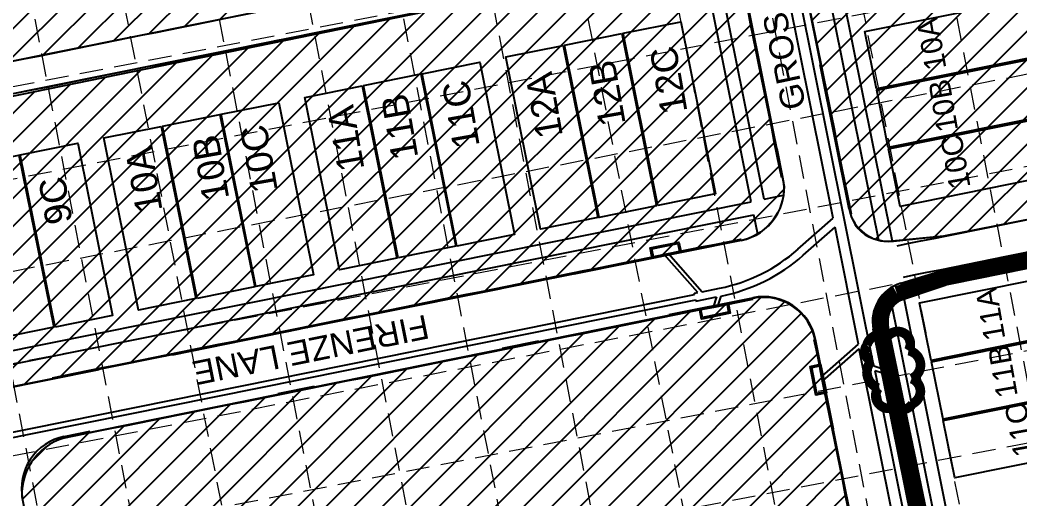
# Model space of a CAD drawing. Extents: x 1582 to 2207140, y 1442 to 531032.
# Drawn here: x 2376.2 to 2751.7, y 2504.5 to 2684.4 of the extents above; entities that cross this region are included whole.
import ezdxf

# ---------------------------------------------------------------- set-up
doc = ezdxf.new("R2010")
doc.units = 0
doc.header["$LTSCALE"] = 100
doc.header["$MEASUREMENT"] = 0
doc.linetypes.add('HIDDEN', pattern=[0.375, 0.25, -0.125])
for name, color, linetype in [('1 EROSION BLANKET', 84, 'Continuous'), ('1 SODDED LOT', 2, 'Continuous'), ('GRID', 254, 'HIDDEN'), ('LEGEND', 7, 'Continuous'), ('V-STREET-ID-N', 1, 'Continuous'), ('XHO445PT$0$V-PROP-SUBD-IDEN-N', 2, 'Continuous'), ('XHO473BS$0$C-ROAD-FACE-N', 11, 'Continuous'), ('XHO473BS$0$c-strm-strc-n', 12, 'Continuous'), ('XHO473BS$0$C-STRM-UNDR-N', 12, 'Continuous'), ('XHO473BS$0$C-SWLK-N', 11, 'Continuous'), ('XHO473BS$0$C-TOPO-BLDG-PADS', 12, 'Continuous'), ('XHO473GR$0$C-TOPO-BLDG-PADS-PHASE1', 12, 'Continuous'), ('XHO473GR$0$C-TOPO-TINN-BACK', 4, 'Continuous'), ('XHO473ST$0$c-strm-strc-n', 12, 'Continuous'), ('XHO473ST$0$C-STRM-UNDR-N', 6, 'Continuous')]:
    doc.layers.add(name, color=color, linetype=linetype)
doc.styles.get("Standard").update_dxf_attribs({"font": 'ARIAL.TTF'})

# ---------------------------------------------------------------- blocks, each defined once
blk = doc.blocks.new("XHO473BS$0$10' Curb Inlet")
at = {"layer": 'XHO473BS$0$c-strm-strc-n', "linetype": 'Continuous'}
for points in [[(-5.5, -0.5), (-5.5, 3.5), (5.5, 3.5), (5.5, -0.5)], [(-5, 0), (-5, 3), (5, 3), (5, 0)]]:
    blk.add_lwpolyline(points, close=True, dxfattribs=at)

msp = doc.modelspace()

# ---------------------------------------------------------------- hatches: boundary and pattern name
at = {"layer": '1 SODDED LOT'}
h = msp.add_hatch(dxfattribs=at)
h.set_pattern_fill('ANSI31', color=256, scale=60, style=0)
edge = h.paths.add_edge_path()
edge.add_line((2738.32, 2908.23), (2691.28, 3141.56))
edge.add_arc((2651.41, 3133.52), 40.67, 11.397, 63.0435)
edge.add_line((2669.85, 3169.77), (2617.15, 3206.66))
edge.add_line((2617.15, 3206.66), (2612.86, 3209.17))
edge.add_arc((2594.97, 3178.61), 35.42, 59.6615, 97.5356)
edge.add_arc((2587.51, 3234.98), 21.45, 274.2479, 277.5356, ccw=False)
edge.add_line((2589.1, 3213.59), (2587.48, 3213.43))
edge.add_line((2587.48, 3213.43), (2563.13, 3208.61))
edge.add_line((2563.13, 3208.61), (2421.36, 3180))
edge.add_arc((2428.7, 3143.62), 37.11, 101.4081, 160.3886)
edge.add_arc((2447.64, 3136.88), 57.22, 160.3886, 185.9049)
edge.add_line((2390.73, 3130.99), (2397.81, 3095.87))
edge.add_line((2397.81, 3095.87), (2403.91, 3076.01))
edge.add_line((2403.91, 3076.01), (2404.75, 3073.95))
edge.add_line((2404.75, 3073.95), (2406.21, 3071.63))
edge.add_arc((2417.13, 3078.53), 12.91, 212.2716, 281.8753)
edge.add_line((2419.78, 3065.89), (2547.81, 3091.76))
edge.add_arc((2556.32, 3049.64), 42.97, 16.6672, 101.4217, ccw=False)
edge.add_line((2597.48, 3061.96), (2687.92, 2612.24))
edge.add_arc((2700.98, 2614.87), 13.33, 191.3698, 250.5934)
edge.add_line((2696.55, 2602.3), (2700.59, 2601.33))
edge.add_line((2700.59, 2601.33), (2704.3, 2601.33))
edge.add_line((2704.3, 2601.33), (2723.09, 2603.33))
edge.add_line((2723.09, 2603.33), (2756.37, 2609.85))
edge.add_arc((2748.46, 2650.19), 41.1, 281.0909, 367.0687)
edge.add_line((2789.25, 2655.25), (2738.32, 2908.23))
edge = h.paths.add_edge_path()
edge.add_line((2091.68, 2909.69), (2081.49, 2958.7))
edge.add_line((2081.49, 2958.7), (2081.48, 2960.26))
edge.add_arc((2099.72, 2960.35), 18.24, 99.1268, 180.2909, ccw=False)
edge.add_line((2096.83, 2978.36), (2552.82, 3070.25))
edge.add_line((2552.82, 3070.25), (2555.45, 3070.56))
edge.add_arc((2557.62, 3052.18), 18.51, 11.406, 96.7265, ccw=False)
edge.add_line((2575.76, 3055.84), (2580.46, 3031.25))
edge.add_line((2580.46, 3031.25), (2590.37, 2983.25))
edge.add_arc((2577.59, 2980.61), 13.05, -71.8142, 11.6662, ccw=False)
edge.add_line((2581.67, 2968.21), (2571.25, 2965))
edge.add_line((2571.25, 2965), (2131.05, 2875.14))
edge.add_line((2131.05, 2875.14), (2111.42, 2873.29))
edge.add_arc((2110.13, 2886.86), 13.63, 194.2827, 275.4056, ccw=False)
edge.add_line((2096.92, 2883.5), (2091.68, 2909.69))
edge = h.paths.add_edge_path()
edge.add_line((2113.55, 2801.28), (2104.96, 2843.89))
edge.add_line((2104.96, 2843.89), (2105.05, 2845.74))
edge.add_arc((2117.22, 2845.14), 12.18, 110.4209, 177.1694, ccw=False)
edge.add_arc((2202.73, 2615.46), 257.26, 105.2087, 110.4209, ccw=False)
edge.add_line((2135.24, 2863.72), (2562.9, 2949.83))
edge.add_line((2562.9, 2949.83), (2583.17, 2951.86))
edge.add_arc((2584.61, 2937.47), 14.46, 16.0784, 95.7146, ccw=False)
edge.add_line((2598.5, 2941.48), (2613.69, 2867.3))
edge.add_line((2613.69, 2867.3), (2613.65, 2864.4))
edge.add_arc((2595.56, 2864.65), 18.09, 277.4696, 359.1988, ccw=False)
edge.add_line((2597.91, 2846.71), (2593.13, 2845.78))
edge.add_line((2593.13, 2845.78), (2140.64, 2754.71))
edge.add_line((2140.64, 2754.71), (2136.51, 2754.8))
edge.add_arc((2136.9, 2772.1), 17.3, 198.7475, 268.7261, ccw=False)
edge.add_line((2120.52, 2766.54), (2119.29, 2772.75))
edge.add_line((2119.29, 2772.75), (2113.55, 2801.28))
edge = h.paths.add_edge_path()
edge.add_line((2140.8, 2666.03), (2131.13, 2713.81))
edge.add_line((2131.13, 2713.81), (2131.12, 2715.56))
edge.add_arc((2148.3, 2715.68), 17.19, 112.1514, 180.3828, ccw=False)
edge.add_arc((2158.53, 2690.56), 44.31, 102.2038, 112.1514, ccw=False)
edge.add_line((2149.16, 2733.87), (2602.88, 2825.28))
edge.add_arc((2606.65, 2806.58), 19.07, 8.327, 101.3912, ccw=False)
edge.add_line((2625.52, 2809.35), (2639.77, 2738.65))
edge.add_arc((2626.52, 2735.98), 13.52, -67.3671, 11.3978, ccw=False)
edge.add_line((2631.73, 2723.5), (2628.49, 2722.31))
edge.add_line((2628.49, 2722.31), (2609.92, 2716.53))
edge.add_line((2609.92, 2716.53), (2180.57, 2630.24))
edge.add_line((2180.57, 2630.24), (2162.85, 2628.4))
edge.add_arc((2161.16, 2644.7), 16.39, 207.1087, 275.9367, ccw=False)
edge.add_line((2146.57, 2637.23), (2140.8, 2666.03))
edge = h.paths.add_edge_path()
edge.add_line((2163.6, 2552.62), (2154.36, 2598.78))
edge.add_line((2154.36, 2598.78), (2154.46, 2600.72))
edge.add_arc((2169.66, 2598), 15.44, 126.3914, 169.8433, ccw=False)
edge.add_arc((2190.87, 2544.89), 72.24, 105.5735, 114.8675, ccw=False)
edge.add_line((2171.48, 2614.48), (2612.3, 2704.78))
edge.add_line((2612.3, 2704.78), (2633.08, 2706.56))
edge.add_arc((2634.32, 2692.01), 14.6, 3.9772, 94.8972, ccw=False)
edge.add_line((2648.89, 2693.02), (2663.14, 2621.9))
edge.add_arc((2642.37, 2621.74), 20.77, -73.8668, 0.4419, ccw=False)
edge.add_line((2648.14, 2601.79), (2190.48, 2509.88))
edge.add_arc((2187.98, 2529.1), 19.38, 197.1175, 277.407, ccw=False)
edge.add_line((2169.45, 2523.39), (2163.6, 2552.62))
edge = h.paths.add_edge_path()
edge.add_line((2062.91, 2391.83), (1948.82, 2953.47))
edge.add_line((1948.82, 2953.47), (1931.76, 3022.23))
edge.add_line((1931.76, 3022.23), (1905.81, 3111.36))
edge.add_line((1905.81, 3111.36), (1873.15, 3205.43))
edge.add_line((1873.15, 3205.43), (1871.33, 3210.36))
edge.add_line((1871.33, 3210.36), (1870.72, 3212.6))
edge.add_line((1870.72, 3212.6), (1870.09, 3215.67))
edge.add_arc((1912.6, 3222.75), 43.1, 112.051, 189.4617, ccw=False)
edge.add_line((1896.42, 3262.69), (1926.58, 3274.79))
edge.add_line((1926.58, 3274.79), (1945.75, 3280.29))
edge.add_arc((1949.46, 3265.6), 15.15, 25.0066, 104.1823, ccw=False)
edge.add_line((1963.19, 3272.01), (1983.56, 3216.01))
edge.add_line((1983.56, 3216.01), (2007.13, 3146.99))
edge.add_line((2007.13, 3146.99), (2025.05, 3087.8))
edge.add_line((2025.05, 3087.8), (2039.8, 3033.95))
edge.add_line((2039.8, 3033.95), (2049.17, 2996.89))
edge.add_line((2049.17, 2996.89), (2065.15, 2924.97))
edge.add_line((2065.15, 2924.97), (2089.85, 2802.26))
edge.add_line((2089.85, 2802.26), (2147.25, 2517.39))
edge.add_line((2147.25, 2517.39), (2151.74, 2508.65))
edge.add_arc((2188.85, 2530.3), 42.97, 210.2557, 259.0006)
edge.add_arc((2187.76, 2538.88), 51.25, 262.0295, 281.0449)
edge.add_line((2197.58, 2488.58), (2330.43, 2515.35))
edge.add_arc((2335.61, 2495.26), 20.75, 31.284, 104.4405, ccw=False)
edge.add_line((2353.34, 2506.04), (2354.79, 2502.84))
edge.add_line((2354.79, 2502.84), (2369.78, 2428.54))
edge.add_arc((2355.13, 2427.36), 14.7, -67.1218, 4.6021, ccw=False)
edge.add_line((2360.85, 2413.81), (2338.35, 2406.83))
edge.add_line((2338.35, 2406.83), (2290.11, 2397))
edge.add_line((2290.11, 2397), (2109.4, 2360.86))
edge.add_arc((2104.82, 2404.42), 43.8, 203.568, 276.0008, ccw=False)
edge.add_line((2064.68, 2386.91), (2062.91, 2391.83))
edge = h.paths.add_edge_path()
edge.add_line((2296.69, 3148.56), (2359.26, 3166.55))
edge.add_arc((2362.25, 3156.13), 10.84, 3.6887, 106.0357, ccw=False)
edge.add_line((2373.07, 3156.82), (2385.91, 3093.61))
edge.add_line((2385.91, 3093.61), (2387.95, 3073.06))
edge.add_arc((2373.08, 3071.59), 14.94, -71.2041, 5.6783, ccw=False)
edge.add_line((2377.9, 3057.44), (2313.23, 3045.04))
edge.add_line((2313.23, 3045.04), (2299.95, 3115.41))
edge.add_line((2299.95, 3115.41), (2297.47, 3127.9))
edge.add_line((2297.47, 3127.9), (2296.69, 3148.56))
edge = h.paths.add_edge_path()
edge.add_line((2051.07, 3080.67), (2030.77, 3148.43))
edge.add_line((2030.77, 3148.43), (1996.86, 3247.11))
edge.add_line((1996.86, 3247.11), (1979.18, 3293.1))
edge.add_line((1979.18, 3293.1), (1977.48, 3297.1))
edge.add_line((1977.48, 3297.1), (1977.28, 3298.76))
edge.add_arc((1989.92, 3300.26), 12.73, 126.5008, 186.7891, ccw=False)
edge.add_line((1982.35, 3310.5), (1984.38, 3312.03))
edge.add_line((1984.38, 3312.03), (1988.5, 3314.59))
edge.add_line((1988.5, 3314.59), (2002.59, 3323.45))
edge.add_line((2002.59, 3323.45), (2027.79, 3335.81))
edge.add_line((2027.79, 3335.81), (2030.92, 3337.21))
edge.add_arc((2047.21, 3300.8), 39.89, 48.4569, 114.1164, ccw=False)
edge.add_line((2073.66, 3330.66), (2075.62, 3329.1))
edge.add_arc((2055.44, 3303.61), 32.52, 21.1811, 51.6281, ccw=False)
edge.add_line((2085.76, 3315.36), (2107.79, 3256.88))
edge.add_line((2107.79, 3256.88), (2130.62, 3189.05))
edge.add_line((2130.62, 3189.05), (2147.82, 3132.87))
edge.add_line((2147.82, 3132.87), (2156.91, 3101.4))
edge.add_line((2156.91, 3101.4), (2170.69, 3049.24))
edge.add_line((2170.69, 3049.24), (2173.08, 3031.1))
edge.add_arc((2157.16, 3029), 16.05, -56.453, 7.5092, ccw=False)
edge.add_arc((2160.14, 3024.51), 10.67, 284.6066, 303.547, ccw=False)
edge.add_line((2162.83, 3014.19), (2089.76, 2999.45))
edge.add_arc((2086.18, 3017.16), 18.07, 197.3141, 281.4017, ccw=False)
edge.add_line((2068.93, 3011.79), (2051.07, 3080.67))
edge = h.paths.add_edge_path()
edge.add_line((2125.58, 2080.63), (2073.85, 2338.04))
edge.add_line((2073.85, 2338.04), (2073.05, 2341.12))
edge.add_line((2073.05, 2341.12), (2360.42, 2398.99))
edge.add_arc((2359.64, 2379.1), 19.91, 23.7043, 87.763, ccw=False)
edge.add_line((2377.87, 2387.1), (2392.97, 2311.79))
edge.add_arc((2374.09, 2311.22), 18.89, -69.454, 1.7235, ccw=False)
edge.add_line((2380.72, 2293.53), (2211.01, 2259.37))
edge.add_arc((2213.31, 2247.96), 11.64, 101.3791, 196.0042)
edge.add_line((2202.12, 2244.75), (2230.52, 2103.03))
edge.add_line((2230.52, 2103.03), (2125.58, 2080.63))
edge = h.paths.add_edge_path()
edge.add_line((2243.43, 2156.05), (2226.77, 2238.88))
edge.add_line((2226.77, 2238.88), (2699.85, 2334.78))
edge.add_arc((2704.05, 2314.1), 21.09, 17.6594, 101.4593, ccw=False)
edge.add_line((2724.15, 2320.5), (2741.25, 2232.92))
edge.add_line((2741.25, 2232.92), (2248.07, 2133.69))
edge.add_line((2248.07, 2133.69), (2243.43, 2156.05))
h = msp.add_hatch(dxfattribs=at)
h.set_pattern_fill('ANSI31', color=256, scale=60, style=0)
edge = h.paths.add_edge_path()
edge.add_line((2652.09, 2579.96), (2394.58, 2527.85))
edge.add_arc((2398.96, 2506.25), 22.04, 101.4404, 182.2703)
edge.add_line((2376.93, 2505.37), (2413.97, 2323.31))
edge.add_arc((2436.43, 2327.88), 22.93, 191.4979, 276.0784)
edge.add_line((2438.86, 2305.08), (2697.37, 2356.99))
edge.add_arc((2693.63, 2375.61), 18.99, 281.3555, 373.9362)
edge.add_line((2712.06, 2380.18), (2674.76, 2564.27))
edge.add_arc((2655.26, 2560.32), 19.89, 11.4531, 97.579)
edge.add_line((2652.64, 2580.04), (2652.28, 2579.99))
edge.add_line((2652.28, 2579.99), (2652.09, 2579.96))

# ---------------------------------------------------------------- linework, layer by layer
at = {"layer": '1 EROSION BLANKET', "const_width": 6}
msp.add_lwpolyline([(2699.76, 2567.91), (2714.87, 2495.3, 0.370668), (2734.54, 2484.74), (2816.6, 2500.64), (2798.88, 2591.26, 0.436733), (2784.24, 2599.84), (2723.77, 2587.58), (2705.59, 2581.44, 0.280256), (2699.53, 2571.22), (2699.58, 2569.37)], format="xyb", close=True, dxfattribs=at)
at = {"layer": '1 SODDED LOT'}
msp.add_lwpolyline([(2597.48, 3061.96), (2687.92, 2612.24, 0.264321), (2696.55, 2602.3), (2700.59, 2601.33), (2704.3, 2601.33), (2723.09, 2603.33), (2756.37, 2609.85, 0.393799)], format="xyb", dxfattribs=at)
for points in [[(2140.8, 2666.03), (2131.13, 2713.81), (2131.12, 2715.56, -0.306835), (2141.82, 2731.6, -0.043432), (2149.16, 2733.87), (2602.88, 2825.28, -0.429966), (2625.52, 2809.35), (2639.77, 2738.65, -0.357879), (2631.73, 2723.5), (2628.49, 2722.31), (2609.92, 2716.53), (2180.57, 2630.24), (2162.85, 2628.4, -0.309686), (2146.57, 2637.23)], [(2163.6, 2552.62), (2154.36, 2598.78), (2154.46, 2600.72, -0.191899), (2160.5, 2610.43, -0.040575), (2171.48, 2614.48), (2612.3, 2704.78), (2633.08, 2706.56, -0.418924), (2648.89, 2693.02), (2663.14, 2621.9, -0.336094), (2648.14, 2601.79), (2190.48, 2509.88, -0.365402), (2169.45, 2523.39)], [(2652.09, 2579.96), (2394.58, 2527.85, 0.368076), (2376.93, 2505.37), (2413.97, 2323.31, 0.386773), (2438.86, 2305.08), (2697.37, 2356.99, 0.427469), (2712.06, 2380.18), (2674.76, 2564.27, 0.394545), (2652.64, 2580.04), (2652.28, 2579.99)]]:
    msp.add_lwpolyline(points, format="xyb", close=True, dxfattribs=at)
at = {"layer": 'GRID', "color": 252, "linetype": 'HIDDEN', "lineweight": 0, "ltscale": 0.35}
for p, q in [((2927.62, 1658.67), (2525.44, 3727.95)), ((2894.24, 1652.19), (2492.07, 3721.47)), ((2860.87, 1645.7), (2458.69, 3714.98)), ((2827.49, 1639.21), (2425.32, 3708.49)), ((2794.12, 1632.73), (2391.94, 3702.01)), ((2760.74, 1626.24), (2358.57, 3695.52)), ((2727.36, 1619.75), (2325.19, 3689.03)), ((2693.99, 1613.27), (2291.82, 3682.55)), ((2660.61, 1606.78), (2258.44, 3676.06)), ((2627.24, 1600.29), (2225.06, 3669.57)), ((2593.86, 1593.81), (2191.69, 3663.09)), ((2560.49, 1587.32), (2158.31, 3656.6)), ((1818.91, 2551.55), (2987.2, 2778.61)), ((1825.39, 2518.17), (2993.68, 2745.23)), ((1831.88, 2484.8), (3000.17, 2711.86)), ((1838.37, 2451.42), (3006.66, 2678.48)), ((1844.85, 2418.05), (3013.14, 2645.11)), ((1851.34, 2384.67), (3019.63, 2611.73)), ((1857.83, 2351.29), (3026.12, 2578.36))]:
    msp.add_line(p, q, dxfattribs=at)
at = {"layer": 'LEGEND', "color": 170, "ltscale": 100, "const_width": 3.61}
msp.add_lwpolyline([(2698.53, 2546.14, 0.520567), (2698.53, 2546.14, 0.765195), (2704.12, 2538.91, 0.417879), (2711.39, 2540.27, 0.6649), (2711.01, 2549.71, 0.744833), (2709.87, 2560.21, 0.975642), (2701.97, 2565.35, 0.520567), (2694.27, 2562.19, 0.520567), (2695.95, 2556.42, 0.540264), (2698.53, 2546.14)], format="xyb", close=True, dxfattribs=at)
at = {"layer": 'XHO473BS$0$C-ROAD-FACE-N', "color": 7, "linetype": 'Continuous'}
for p, q in [((2609.65, 2716.49), (2182.15, 2630.35)), ((2612.02, 2704.72), (2184.52, 2618.58)), ((2687.57, 2613.28), (2676.64, 2667.49)), ((2662.73, 2625.17), (2660.55, 2635.98)), ((2724.25, 2603.36), (2754.64, 2609.48)), ((2724.25, 2603.36), (2703.76, 2601.32)), ((2726.62, 2591.59), (2784.46, 2603.25)), ((2647.07, 2601.62), (2584.25, 2588.96)), ((2706.94, 2585.54), (2726.62, 2591.59)), ((2556.8, 2583.43), (2508.76, 2573.75)), ((2620.05, 2573.73), (2651.42, 2580.05)), ((2481.32, 2568.22), (2433.28, 2558.54)), ((2711, 2496.99), (2696.64, 2568.24)), ((2557.39, 2561.11), (2571.03, 2563.85)), ((2681.75, 2530.76), (2674.98, 2564.4)), ((2405.83, 2553.01), (2357.8, 2543.33)), ((2473.17, 2544.13), (2486.81, 2546.88)), ((2392.79, 2527.94), (2402.59, 2529.91))]:
    msp.add_line(p, q, dxfattribs=at)
for centre, radius, start, end in [((2643.12, 2621.22), 20, 281.3925, 11.3925), ((2702.27, 2616.24), 15, 191.3925, 275.6819), ((2711.35, 2571.2), 15, 107.1031, 191.3925), ((2655.37, 2560.45), 20, 11.3925, 101.3925), ((2396.74, 2508.33), 20, 101.3925, 191.3925)]:
    msp.add_arc(centre, radius, start, end, dxfattribs=at)
at = {"layer": 'XHO473BS$0$C-STRM-UNDR-N', "color": 7, "linetype": 'Continuous'}
for p, q in [((2681.61, 2609.93), (2641.6, 2808.48)), ((2696.89, 2554.36), (2646.56, 2804.11)), ((2668.37, 2598.27), (2681.61, 2609.93)), ((2670.36, 2596.02), (2682.3, 2606.54)), ((2691.14, 2562.66), (2682.3, 2606.54)), ((2630.7, 2582), (2618.1, 2596.29)), ((2619.8, 2596.63), (2632.39, 2582.34)), ((2356.9, 2526.32), (2629.55, 2581.26)), ((2629.45, 2581.75), (2630.7, 2582)), ((2629.55, 2581.26), (2629.45, 2581.75)), ((2630.05, 2578.8), (2637.82, 2580.37)), ((2632.39, 2582.34), (2638.93, 2583.66)), ((2637.82, 2580.37), (2636.53, 2576.54)), ((2638.23, 2576.88), (2639.52, 2580.71)), ((2357.3, 2524.36), (2629.95, 2579.3)), ((2629.95, 2579.3), (2630.05, 2578.8)), ((2677.28, 2550.44), (2691.14, 2562.66)), ((2677.62, 2548.74), (2691.37, 2560.86)), ((2728.86, 2374.79), (2691.37, 2560.86)), ((2700.17, 2553.26), (2696.89, 2554.36)), ((2700.51, 2551.56), (2697.37, 2552.62)), ((2732.96, 2375.98), (2697.37, 2552.62))]:
    msp.add_line(p, q, dxfattribs=at)
for radius in [63.5, 66.5]:
    msp.add_arc((2626.39, 2645.9), radius, 281.3925, 311.3925, dxfattribs=at)
at = {"layer": 'XHO473BS$0$C-SWLK-N', "color": 7, "linetype": 'Continuous'}
for p, q in [((2621.93, 3007.38), (2703.75, 2601.32)), ((2619.2, 2995.61), (2698.57, 2601.71)), ((2650.78, 2616.14), (2632.52, 2706.76)), ((2655.68, 2617.12), (2637.7, 2706.37)), ((2655.68, 2617.12), (2662.95, 2618.59)), ((2183.09, 2521.9), (2650.78, 2616.14)), ((2184.08, 2517), (2651.77, 2611.23)), ((2653.23, 2603.97), (2651.77, 2611.23)), ((2706.93, 2585.53), (2728.26, 2479.68)), ((2702.31, 2583.17), (2722.84, 2481.27))]:
    msp.add_line(p, q, dxfattribs=at)
at = {"layer": 'XHO473BS$0$C-TOPO-BLDG-PADS', "color": 7, "linetype": 'Continuous'}
for points in [[(2762.54, 2671.54), (2697.84, 2658.5), (2693.49, 2680.07), (2758.19, 2693.11)], [(2615.78, 2614.69), (2602.75, 2679.39), (2624.31, 2683.74), (2637.35, 2619.04)], [(2602.26, 2679.3), (2615.29, 2614.6), (2593.73, 2610.25), (2580.69, 2674.95)], [(2580.2, 2674.85), (2593.24, 2610.15), (2571.67, 2605.81), (2558.63, 2670.51)], [(2766.98, 2649.48), (2702.28, 2636.45), (2697.94, 2658.01), (2762.63, 2671.05)], [(2540.3, 2599.49), (2527.26, 2664.18), (2548.83, 2668.53), (2561.87, 2603.83)], [(2518.24, 2595.04), (2505.21, 2659.74), (2526.77, 2664.09), (2539.81, 2599.39)], [(2504.72, 2659.64), (2517.75, 2594.94), (2496.19, 2590.6), (2483.15, 2655.3)], [(2464.82, 2584.28), (2451.78, 2648.97), (2473.35, 2653.32), (2486.38, 2588.62)], [(2442.76, 2579.83), (2429.72, 2644.53), (2451.29, 2648.88), (2464.33, 2584.18)], [(2702.38, 2635.96), (2767.08, 2648.99), (2771.43, 2627.43), (2706.73, 2614.39)], [(2429.23, 2644.43), (2442.27, 2579.73), (2420.7, 2575.39), (2407.67, 2640.09)], [(2389.34, 2569.07), (2376.3, 2633.77), (2397.86, 2638.11), (2410.9, 2573.41)], [(2367.28, 2564.62), (2354.24, 2629.32), (2375.81, 2633.67), (2388.85, 2568.97)], [(2783.08, 2569.59), (2718.38, 2556.55), (2714.04, 2578.12), (2778.74, 2591.16)], [(2787.53, 2547.53), (2722.83, 2534.5), (2718.48, 2556.06), (2783.18, 2569.1)], [(2722.93, 2534.01), (2787.63, 2547.04), (2791.97, 2525.48), (2727.27, 2512.44)]]:
    msp.add_lwpolyline(points, close=True, dxfattribs=at)
at = {"layer": 'XHO473GR$0$C-TOPO-BLDG-PADS-PHASE1', "color": 7, "linetype": 'Continuous'}
for points in [[(2762.54, 2671.54), (2697.84, 2658.5), (2693.49, 2680.07), (2758.19, 2693.11)], [(2615.78, 2614.69), (2602.75, 2679.39), (2624.31, 2683.74), (2637.35, 2619.04)], [(2602.26, 2679.3), (2615.29, 2614.6), (2593.73, 2610.25), (2580.69, 2674.95)], [(2580.2, 2674.85), (2593.24, 2610.15), (2571.67, 2605.81), (2558.63, 2670.51)], [(2766.98, 2649.48), (2702.28, 2636.45), (2697.94, 2658.01), (2762.63, 2671.05)], [(2540.3, 2599.49), (2527.26, 2664.18), (2548.83, 2668.53), (2561.87, 2603.83)], [(2518.24, 2595.04), (2505.21, 2659.74), (2526.77, 2664.09), (2539.81, 2599.39)], [(2504.72, 2659.64), (2517.75, 2594.94), (2496.19, 2590.6), (2483.15, 2655.3)], [(2464.82, 2584.28), (2451.78, 2648.97), (2473.35, 2653.32), (2486.38, 2588.62)], [(2442.76, 2579.83), (2429.72, 2644.53), (2451.29, 2648.88), (2464.33, 2584.18)], [(2702.38, 2635.96), (2767.08, 2648.99), (2771.43, 2627.43), (2706.73, 2614.39)], [(2429.23, 2644.43), (2442.27, 2579.73), (2420.7, 2575.39), (2407.67, 2640.09)], [(2389.34, 2569.07), (2376.3, 2633.77), (2397.86, 2638.11), (2410.9, 2573.41)], [(2367.28, 2564.62), (2354.24, 2629.32), (2375.81, 2633.67), (2388.85, 2568.97)], [(2783.08, 2569.59), (2718.38, 2556.55), (2714.04, 2578.12), (2778.74, 2591.16)], [(2787.53, 2547.53), (2722.83, 2534.5), (2718.48, 2556.06), (2783.18, 2569.1)], [(2722.93, 2534.01), (2787.63, 2547.04), (2791.97, 2525.48), (2727.27, 2512.44)]]:
    msp.add_lwpolyline(points, close=True, dxfattribs=at)
at = {"layer": 'XHO473GR$0$C-TOPO-TINN-BACK', "color": 7, "linetype": 'Continuous'}
for points in [[(2662.24, 2625.08, 711.31), (2661.45, 2629, 711.29), (2660.46, 2633.9, 711.26), (2659.47, 2638.8, 711.23), (2658.49, 2643.7, 711.2), (2657.5, 2648.6, 711.17), (2656.51, 2653.5, 711.14), (2655.52, 2658.41, 711.11), (2654.53, 2663.31, 711.08), (2653.55, 2668.21, 711.05), (2652.56, 2673.11, 711.02), (2651.57, 2678.01, 710.99), (2650.58, 2682.91, 710.96), (2649.6, 2687.81, 710.93), (2648.61, 2692.72, 710.9), (2647.82, 2696.64, 710.88)], [(2688.45, 2611.44, 711.43), (2687.95, 2613.93, 711.41), (2686.96, 2618.84, 711.38), (2685.97, 2623.74, 711.35), (2684.98, 2628.64, 711.32), (2683.99, 2633.54, 711.29), (2683.01, 2638.44, 711.26), (2682.02, 2643.34, 711.23), (2681.03, 2648.24, 711.2), (2680.04, 2653.15, 711.17), (2679.06, 2658.05, 711.14), (2678.07, 2662.95, 711.11), (2677.08, 2667.85, 711.08), (2676.09, 2672.75, 711.05), (2675.11, 2677.65, 711.02), (2674.12, 2682.55, 710.99), (2673.13, 2687.46, 710.96)], [(2373.31, 2668.87, 712.9), (2378.21, 2669.85, 712.86), (2383.11, 2670.84, 712.83), (2388.01, 2671.83, 712.79), (2392.91, 2672.82, 712.75), (2397.81, 2673.8, 712.72), (2402.71, 2674.79, 712.68), (2407.62, 2675.78, 712.64), (2412.52, 2676.77, 712.61), (2417.42, 2677.75, 712.57), (2422.32, 2678.74, 712.54), (2427.22, 2679.73, 712.5), (2432.12, 2680.72, 712.46), (2437.03, 2681.71, 712.43), (2441.93, 2682.69, 712.39), (2446.83, 2683.68, 712.35), (2451.73, 2684.67, 712.32)], [(2375.68, 2657.1, 712.9), (2380.58, 2658.09, 712.86), (2385.48, 2659.08, 712.83), (2390.38, 2660.07, 712.79), (2395.28, 2661.05, 712.75), (2400.18, 2662.04, 712.72), (2405.09, 2663.03, 712.68), (2409.99, 2664.02, 712.64), (2414.89, 2665, 712.61), (2419.79, 2665.99, 712.57), (2424.69, 2666.98, 712.54), (2429.59, 2667.97, 712.5), (2434.49, 2668.95, 712.46), (2439.4, 2669.94, 712.43), (2444.3, 2670.93, 712.39), (2449.2, 2671.92, 712.35), (2454.1, 2672.9, 712.32), (2459, 2673.89, 712.28), (2463.9, 2674.88, 712.24), (2468.8, 2675.87, 712.21), (2473.71, 2676.86, 712.17), (2478.61, 2677.84, 712.14), (2483.51, 2678.83, 712.1), (2488.41, 2679.82, 712.06), (2493.31, 2680.81, 712.03), (2498.21, 2681.79, 711.99), (2503.12, 2682.78, 711.95), (2508.02, 2683.77, 711.92), (2512.92, 2684.76, 711.88)], [(2705.62, 2599.6, 711.81), (2709.55, 2600.39, 711.83), (2714.45, 2601.38, 711.86), (2719.35, 2602.37, 711.89), (2724.25, 2603.36, 711.92), (2729.15, 2604.34, 711.95), (2734.05, 2605.33, 711.98), (2738.95, 2606.32, 712.01), (2743.86, 2607.31, 712.04), (2748.76, 2608.29, 712.07), (2753.66, 2609.28, 712.1)], [(2388.34, 2549.99, 714.38), (2392.01, 2550.73, 714.3), (2396.91, 2551.72, 714.19), (2401.81, 2552.71, 714.07), (2406.71, 2553.7, 713.96), (2411.62, 2554.68, 713.86), (2416.52, 2555.67, 713.75), (2421.42, 2556.66, 713.65), (2426.32, 2557.65, 713.55), (2431.22, 2558.63, 713.46), (2436.12, 2559.62, 713.37), (2441.02, 2560.61, 713.29), (2445.93, 2561.6, 713.21), (2450.83, 2562.58, 713.13), (2455.73, 2563.57, 713.06), (2460.63, 2564.56, 712.99), (2465.53, 2565.55, 712.93), (2470.43, 2566.53, 712.87), (2475.33, 2567.52, 712.81), (2480.24, 2568.51, 712.76), (2485.14, 2569.5, 712.71), (2490.04, 2570.49, 712.66), (2494.94, 2571.47, 712.62), (2499.84, 2572.46, 712.59), (2504.74, 2573.45, 712.56), (2509.64, 2574.44, 712.53), (2514.55, 2575.42, 712.5), (2519.45, 2576.41, 712.47), (2524.35, 2577.4, 712.44), (2529.25, 2578.39, 712.41), (2534.15, 2579.37, 712.38), (2539.05, 2580.36, 712.35), (2543.96, 2581.35, 712.32), (2548.86, 2582.34, 712.29), (2553.76, 2583.32, 712.26), (2558.66, 2584.31, 712.23), (2563.56, 2585.3, 712.2), (2568.46, 2586.29, 712.17), (2573.36, 2587.28, 712.14), (2578.27, 2588.26, 712.11), (2583.17, 2589.25, 712.08), (2588.07, 2590.24, 712.05), (2592.97, 2591.23, 712.02), (2597.87, 2592.21, 711.99), (2602.77, 2593.2, 711.96), (2607.67, 2594.19, 711.93), (2612.58, 2595.18, 711.9), (2617.48, 2596.16, 711.87), (2622.38, 2597.15, 711.84), (2627.28, 2598.14, 711.81), (2632.18, 2599.13, 711.78), (2637.08, 2600.11, 711.75), (2641.99, 2601.1, 711.72), (2646.89, 2602.09, 711.69), (2646.97, 2602.11, 711.69)], [(2708, 2587.84, 711.81), (2711.92, 2588.63, 711.83), (2716.82, 2589.62, 711.86), (2721.72, 2590.6, 711.89), (2726.62, 2591.59, 711.92), (2731.52, 2592.58, 711.95), (2736.42, 2593.57, 711.98), (2741.33, 2594.56, 712.01), (2746.23, 2595.54, 712.04), (2751.13, 2596.53, 712.07), (2756.03, 2597.52, 712.1)], [(2392.89, 2527.45, 714.38), (2396.55, 2528.19, 714.3), (2401.45, 2529.17, 714.19), (2406.36, 2530.16, 714.07), (2411.26, 2531.15, 713.96), (2416.16, 2532.14, 713.86), (2421.06, 2533.12, 713.75), (2425.96, 2534.11, 713.65), (2430.86, 2535.1, 713.55), (2435.76, 2536.09, 713.46), (2440.67, 2537.07, 713.37), (2445.57, 2538.06, 713.29), (2450.47, 2539.05, 713.21), (2455.37, 2540.04, 713.13), (2460.27, 2541.03, 713.06), (2465.17, 2542.01, 712.99), (2470.07, 2543, 712.93), (2474.98, 2543.99, 712.87), (2479.88, 2544.98, 712.81), (2484.78, 2545.96, 712.76), (2489.68, 2546.95, 712.71), (2494.58, 2547.94, 712.66), (2499.48, 2548.93, 712.62), (2504.39, 2549.91, 712.59), (2509.29, 2550.9, 712.56), (2514.19, 2551.89, 712.53), (2519.09, 2552.88, 712.5), (2523.99, 2553.86, 712.47), (2528.89, 2554.85, 712.44), (2533.79, 2555.84, 712.41), (2538.7, 2556.83, 712.38), (2543.6, 2557.82, 712.35), (2548.5, 2558.8, 712.32), (2553.4, 2559.79, 712.29), (2558.3, 2560.78, 712.26), (2563.2, 2561.77, 712.23), (2568.1, 2562.75, 712.2), (2573.01, 2563.74, 712.17), (2577.91, 2564.73, 712.14), (2582.81, 2565.72, 712.11), (2587.71, 2566.7, 712.08), (2592.61, 2567.69, 712.05), (2597.51, 2568.68, 712.02), (2602.41, 2569.67, 711.99), (2607.32, 2570.65, 711.96), (2612.22, 2571.64, 711.93), (2617.12, 2572.63, 711.9), (2622.02, 2573.62, 711.87), (2626.92, 2574.61, 711.84), (2631.82, 2575.59, 711.81), (2636.73, 2576.58, 711.78), (2641.63, 2577.57, 711.75), (2646.53, 2578.56, 711.72), (2651.43, 2579.54, 711.69), (2651.52, 2579.56, 711.69)], [(2711.88, 2495.13, 712.14), (2711.65, 2496.3, 712.13), (2710.66, 2501.2, 712.1), (2709.67, 2506.1, 712.07), (2708.69, 2511, 712.04), (2707.7, 2515.9, 712.01), (2706.71, 2520.81, 711.98), (2705.72, 2525.71, 711.95), (2704.74, 2530.61, 711.92), (2703.75, 2535.51, 711.89), (2702.76, 2540.41, 711.86), (2701.77, 2545.31, 711.83), (2700.78, 2550.21, 711.8), (2699.8, 2555.12, 711.77), (2698.81, 2560.02, 711.74), (2697.82, 2564.92, 711.71), (2697.03, 2568.84, 711.69)], [(2687.13, 2501.56, 712.07), (2686.14, 2506.46, 712.04), (2685.15, 2511.36, 712.01), (2684.16, 2516.26, 711.98), (2683.18, 2521.16, 711.95), (2682.19, 2526.07, 711.92), (2681.2, 2530.97, 711.89), (2680.21, 2535.87, 711.86), (2679.23, 2540.77, 711.83), (2678.24, 2545.67, 711.8), (2677.25, 2550.57, 711.77), (2676.26, 2555.47, 711.74), (2675.28, 2560.38, 711.71), (2674.49, 2564.3, 711.69)]]:
    msp.add_polyline3d(points, dxfattribs=at)
at = {"layer": 'XHO473ST$0$c-strm-strc-n', "color": 5, "linetype": 'Continuous'}
for p, q in [((2672.93, 2554.29), (2676.85, 2555.08)), ((2675.1, 2543.51), (2672.93, 2554.29)), ((2673.52, 2553.9), (2676.46, 2554.49)), ((2675.49, 2544.1), (2673.52, 2553.9)), ((2676.46, 2554.49), (2678.44, 2544.69)), ((2676.85, 2555.08), (2679.02, 2544.3)), ((2679.02, 2544.3), (2675.1, 2543.51)), ((2678.44, 2544.69), (2675.49, 2544.1))]:
    msp.add_line(p, q, dxfattribs=at)
for points in [[(2613.66, 2594.88), (2612.87, 2598.81), (2623.65, 2600.98), (2624.44, 2597.06)], [(2614.05, 2595.47), (2613.45, 2598.41), (2623.26, 2600.39), (2623.85, 2597.45)], [(2642.11, 2578.17), (2642.9, 2574.25), (2632.11, 2572.08), (2631.32, 2576)], [(2641.71, 2577.59), (2642.31, 2574.64), (2632.5, 2572.67), (2631.91, 2575.61)], [(2698.77, 2557.7), (2702.69, 2558.49), (2704.86, 2547.71), (2700.94, 2546.92)], [(2699.36, 2557.31), (2702.3, 2557.9), (2704.27, 2548.1), (2701.33, 2547.51)]]:
    msp.add_lwpolyline(points, close=True, dxfattribs=at)
at = {"layer": 'XHO473ST$0$C-STRM-UNDR-N', "color": 5, "linetype": 'Continuous'}
for p, q in [((2681.61, 2609.93), (2641.6, 2808.48)), ((2696.89, 2554.36), (2646.56, 2804.11)), ((2668.37, 2598.27), (2681.61, 2609.93)), ((2670.36, 2596.02), (2682.3, 2606.54)), ((2691.14, 2562.66), (2682.3, 2606.54)), ((2630.7, 2582), (2618.1, 2596.29)), ((2619.8, 2596.63), (2632.39, 2582.34)), ((2356.9, 2526.32), (2629.55, 2581.26)), ((2629.45, 2581.75), (2630.7, 2582)), ((2629.55, 2581.26), (2629.45, 2581.75)), ((2630.05, 2578.8), (2637.82, 2580.37)), ((2632.39, 2582.34), (2638.93, 2583.66)), ((2637.82, 2580.37), (2636.53, 2576.54)), ((2638.23, 2576.88), (2639.52, 2580.71)), ((2357.3, 2524.36), (2629.95, 2579.3)), ((2629.95, 2579.3), (2630.05, 2578.8)), ((2677.28, 2550.44), (2691.14, 2562.66)), ((2677.62, 2548.74), (2691.37, 2560.86)), ((2728.86, 2374.79), (2691.37, 2560.86)), ((2700.17, 2553.26), (2696.89, 2554.36)), ((2700.51, 2551.56), (2697.37, 2552.62)), ((2732.96, 2375.98), (2697.37, 2552.62))]:
    msp.add_line(p, q, dxfattribs=at)
for radius in [63.5, 66.5]:
    msp.add_arc((2626.39, 2645.9), radius, 281.3925, 311.3925, dxfattribs=at)

# ---------------------------------------------------------------- block references
at = {"layer": 'XHO473BS$0$c-strm-strc-n', "color": 7, "linetype": 'Continuous'}
for p, rotation in [((2618.95, 2596.46), 11.39250000000031), ((2636.81, 2576.6), 191.3924999999989), ((2700.34, 2552.41), 281.3925), ((2677.45, 2549.59), 101.3924999999999)]:
    msp.add_blockref("XHO473BS$0$10' Curb Inlet", p, dxfattribs=dict(at, rotation=rotation))

# ---------------------------------------------------------------- texts
at = {"layer": 'V-STREET-ID-N', "color": 7, "linetype": 'Continuous'}
for s, rotation, p in [('GROSSETO DRIVE', 101.9375, (2671.44, 2651.77)), ('FIRENZE LANE', 191.402, (2528.68, 2573.77))]:
    msp.add_text(s, height=9, rotation=rotation, dxfattribs=at).set_placement(p)
at = {"layer": 'XHO445PT$0$V-PROP-SUBD-IDEN-N', "color": 7, "linetype": 'Continuous'}
for s, height, p in [('10A', 8, (2724.13, 2666.27)), ('12C', 10, (2626.89, 2649.97)), ('12B', 10, (2603.69, 2645.46)), ('12A', 10, (2580.1, 2640.88)), ('11C', 10, (2548.89, 2637.11)), ('10B', 8, (2728.55, 2643.07)), ('11B', 10, (2525.82, 2632.82)), ('11A', 10, (2505.59, 2628.45)), ('10C', 10, (2473.05, 2620.44)), ('10B', 10, (2454.82, 2617.39)), ('10C', 8, (2733.21, 2621.65)), ('10A', 10, (2429.78, 2612.86)), ('9C', 10, (2395.97, 2608.59)), ('11A', 8, (2746.28, 2564.75)), ('11B', 8, (2750.94, 2543.27)), ('11C', 8, (2757.36, 2521.1))]:
    msp.add_text(s, height=height, rotation=100, dxfattribs=at).set_placement(p)

doc.saveas('drawing.dxf')
